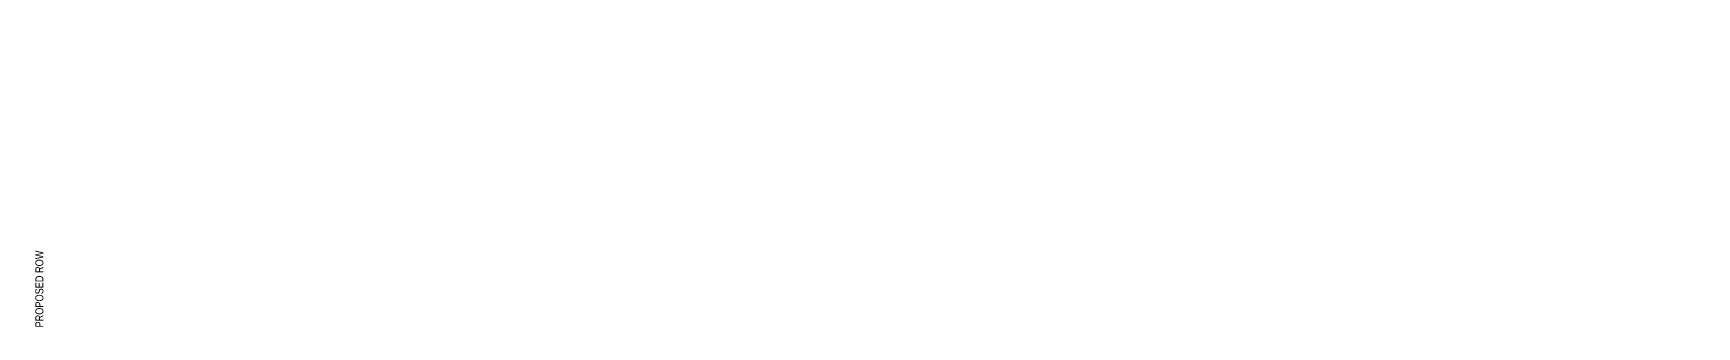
# Model space of a CAD drawing. Header units: millimetres. Extents: x 207528 to 778454, y -364692 to 101323.
# Drawn here: x 726492 to 778454, y -264925 to -255756 of the extents above; entities that cross this region are included whole.
import ezdxf

# ---------------------------------------------------------------- set-up
doc = ezdxf.new("R2010")
doc.units = ezdxf.units.MM
doc.layers.add('Dim', color=253, linetype='Continuous')
doc.styles.add('DIM', font='ARIALN.TTF', dxfattribs={"height": 250})
doc.styles.add('isocp 100', font='isocp.shx', dxfattribs={"height": 200})
doc.dimstyles.new('NH30A_100', dxfattribs={"dimscale": 100, "dimtxt": 2, "dimasz": 2, "dimexe": 1, "dimexo": 1, "dimgap": 1, "dimtad": 1, "dimdec": 0, "dimdsep": 46, "dimtxsty": 'isocp 100', "dimcen": 0.5, "dimclrd": 47, "dimclre": 47, "dimclrt": 1, "dimadec": 0, "dimazin": 0, "dimtfac": 1, "dimtdec": 0, "dimtmove": 0, "dimatfit": 3, "dimfxl": 1, "dimtolj": 1, "dimtzin": 0, "dimarcsym": 0})

# ---------------------------------------------------------------- blocks, each defined once
blk = doc.blocks.new('*D711')
at = {"layer": 'Defpoints', "color": 0, "transparency": 16777216}
for p in [(697551, -256097), (697541, -257733), (697551, -257733)]:
    blk.add_point(p, dxfattribs=at)
at = {"layer": 'Dim', "color": 47, "lineweight": -2, "transparency": 16777216}
for p, q in [((697341, -256097), (697141, -256097)), ((697541, -257633), (697541, -255997)), ((697541, -256097), (697551, -256097)), ((697551, -257633), (697551, -255997)), ((697751, -256097), (699691, -256097))]:
    blk.add_line(p, q, dxfattribs=at)
at = {"layer": 'Dim', "color": 47, "transparency": 16777216}
for points in [[(697341, -256064), (697341, -256130), (697541, -256097)], [(697751, -256064), (697751, -256130), (697551, -256097)]]:
    blk.add_solid(points, dxfattribs=at)
at = {"layer": 'Dim', "color": 1, "transparency": 16777216, "insert": (698821, -255887), "char_height": 200, "width": 159266.94, "attachment_point": 5, "style": 'isocp 100'}
blk.add_mtext('\\A1;10 (EXP. GAP)', dxfattribs=at)

msp = doc.modelspace()

# ---------------------------------------------------------------- texts
at = {"layer": 'Dim', "insert": (726683.3, -263747.1), "char_height": 250, "attachment_point": 5, "rotation": 90, "style": 'DIM'}
msp.add_mtext_dynamic_manual_height_columns('PROPOSED ROW', width=5325.312, gutter_width=1250, heights=[0], dxfattribs=at)

# ---------------------------------------------------------------- dimensions: what is measured, and where the dimension line sits
at = {"layer": 'Dim'}
dim = msp.add_linear_dim(base=(697550.7, -256096.9), p1=(697540.7, -257732.8), p2=(697550.7, -257732.8), text='<> (EXP. GAP)', dimstyle='NH30A_100', dxfattribs=at)
dim.commit()
dim.dimension.update_dxf_attribs({"geometry": '*D711', "text_midpoint": (698820.6, -255886.9)})

doc.saveas('drawing.dxf')
